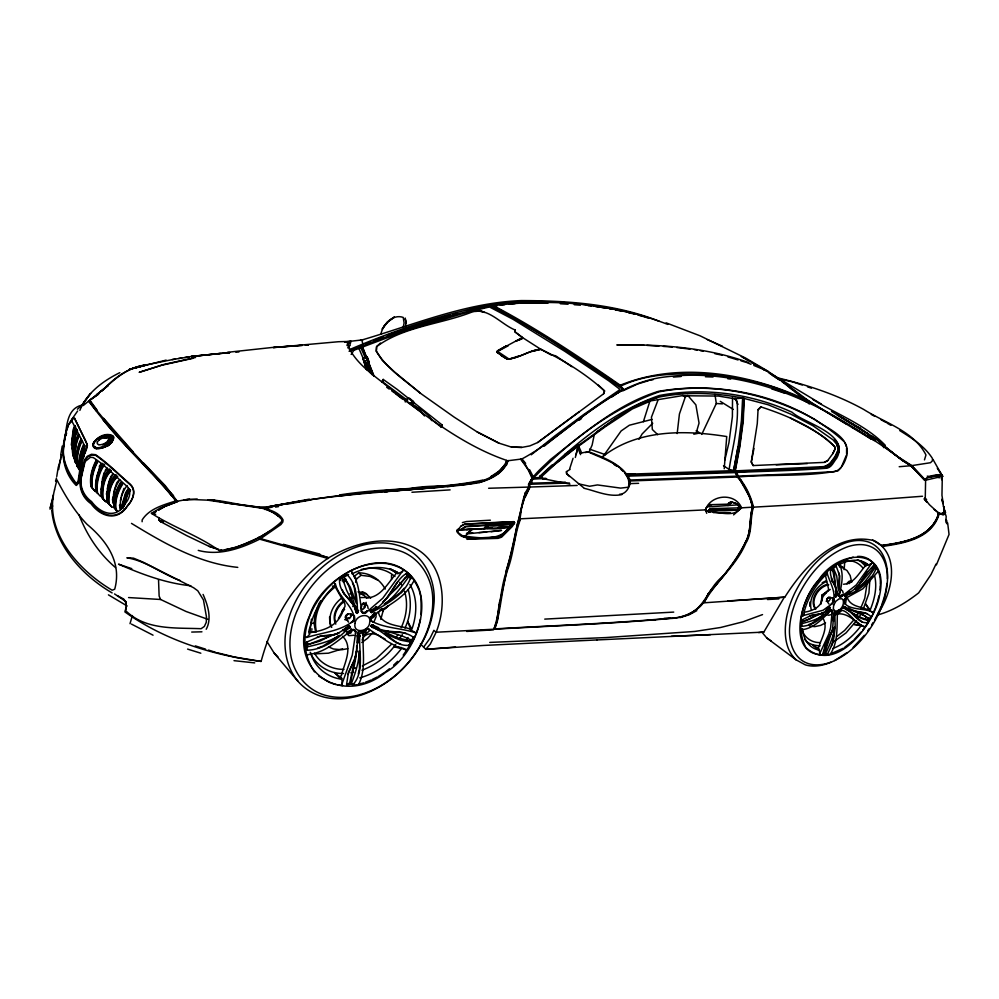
<?xml version="1.0" encoding="UTF-8"?>
<svg xmlns="http://www.w3.org/2000/svg" width="999" height="999" viewBox="0 0 999 999"><rect width="100%" height="100%" fill="white"/><g stroke="black" fill="none" stroke-linecap="round" stroke-linejoin="round"><path stroke-width="1.5" d="M833.69 615.584L832.979 620.679L834.252 620.616L833.69 613.985L834.789 614.535L833.978 614.285L834.902 615.521L835.201 627.622L833.253 642.032L827.609 653.87L822.577 654.707L825.499 644.392L832.492 630.506L833.69 613.985L834.952 614.997L833.603 615.834M844.13 441.658C795.516 396.815 722.851 380.269 658.428 391.346C617.232 404.096 583.716 433.441 550.362 459.602C542.594 467.332 533.528 474.325 528.533 484.315L528.696 487.075C521.191 498.151 521.915 511.925 517.382 523.913C514.11 538.673 511.363 553.571 506.93 568.081L505.981 572.714C499.975 591.133 500.224 611.163 493.868 629.22L435.914 632.242L433.903 630.319L430.045 638.236L423.638 647.14L425.774 649.325L483.304 645.466L596.965 639.934M800.748 622.577L800.748 621.628L801.61 622.265L823.75 612.424L819.829 614.148L809.452 616.083M732.529 397.477L732.392 416.67L728.97 442.532L724.862 459.977M873.276 612.737C867.02 607.504 844.005 611.063 844.155 600.112L846.653 596.853L845.579 603.433M391.508 579.457L391.546 575.174M334.653 583.379L335.289 586.113L332.492 586.126M497.827 527.572L509.94 526.848L512.887 523.826L512 523.926C473.314 522.29 480.944 533.304 509.94 526.848L512.599 523.401L465.709 526.261L460.601 529.532L457.405 529.57L457.342 532.105L464.535 537.237L469.692 538.748L497.614 537.35L503.434 534.577L513.436 523.439L514.51 523.826L512.986 521.828L464.41 524.3L460.964 526.073L457.817 530.057L509.527 527.285L512.824 524.425L512.986 521.828L514.61 522.452L512.325 526.448L501.598 537.162L498.051 538.361L466.92 539.31M809.789 606.231L809.877 602.172M142.12 521.728L142.17 519.917C149.326 508.454 164.148 504.732 176.261 500.774C148.252 466.533 114.498 437.137 88.749 400.986L83.279 405.532M511.126 526.061L512.312 524.038M705.931 508.116L710.314 504.695L729.869 504.095L731.206 503.321L731.231 501.923L728.658 503.009L728.009 505.606M835.564 596.665C840.534 587.1 821.365 570.804 836.151 566.096L839.784 575.998L839.41 587.362L835.776 596.765L834.839 595.454L836.2 594.805L837.037 592.295L835.264 591.096M843.743 608.254L843.705 607.242L842.969 607.392C852.497 610.227 857.904 624.6 867.706 622.514L871.003 616.683C863.873 609.165 851.56 613.935 843.556 606.381L845.004 606.905M867.045 583.753L864.759 598.339L860.676 608.366M371.915 627.172L371.228 626.073L371.903 624.812L378.696 627.709L377.597 629.745L371.228 626.073L371.915 627.172C385.464 631.268 393.918 646.84 409.091 645.317L413.399 637.312L409.091 645.317M819.33 654.432L828.92 633.803L830.594 627.847L832.292 610.714L831.193 610.039L826.573 612.2M281.98 519.805L281.905 521.49C264.772 536.65 242.158 547.727 219.33 550.636C198.264 535.576 173.264 527.31 151.448 513.374L159.828 508.291L171.341 503.434M359.478 635.039L357.58 634.752L357.392 636.263L358.191 636.638L358.803 634.702L359.752 635.614C358.741 651.61 364.498 671.291 353.434 684.165L350.474 683.254C352.485 670.866 356.98 658.691 356.655 645.816M844.817 561.188L844.118 569.655M457.817 531.93L457.617 529.52L457.342 532.105C465.996 543.394 466.108 530.631 473.738 529.195L466.496 529.582M578.296 447.227L578.396 445.304L577.622 446.516L578.296 447.227L578.396 445.304C604.095 428.047 627.747 405.319 658.366 397.24C686.101 391.596 714.947 392.669 742.632 398.052L768.119 404.745L790.771 414.11L813.049 425.799L833.066 439.86L836.737 444.28L837.899 447.739L837.711 451.048L834.889 456.755L829.545 464.023L824.987 466.558L735.014 470.904L729.12 469.393L723.488 465.796M351.985 571.59L351.81 572.365C360.302 584.228 359.041 599.575 362.237 612.375L366.084 612.562L362.287 612.699L361.114 610.876L362.287 612.699L364.16 613.374L366.084 612.562L382.754 598.251L402.759 570.741M577.434 447.04L605.744 426.398L632.429 408.891L651.148 400.786L681.755 395.741L718.506 396.066L734.789 398.801L742.632 398.052L741.433 420.629L738.074 446.615L733.603 470.629L625.661 474.275L634.964 473.976M169.393 491.72L167.233 489.672L175.737 500.886M742.632 398.052L744.068 398.501L742.831 421.041L739.435 446.978L735.014 470.904L737.849 477.035C745.029 485.614 750.399 496.241 752.909 507.142C749.262 518.981 752.097 532.092 745.242 543.119C735.963 562.075 721.902 577.784 708.441 593.743C702.497 609.627 686.375 617.969 670.092 618.518C611.475 623.751 552.622 625.861 493.868 629.22L496.803 621.49L499.463 602.01M758.054 409.69L757.279 423.601L751.285 462.038L753.134 465.559L824.412 462.375L827.746 460.514L832.716 453.758L835.039 449.113L834.677 446.678C814.485 427.122 787.312 415.484 760.901 406.905L758.054 409.69L760.888 406.905M309.777 632.767L311.476 619.168M879.932 589.972L880.206 585.726M358.279 634.34L356.119 654.944L354.807 659.44L348.476 672.177L346.616 684.253L346.903 684.889L354.47 683.766M371.228 626.073L372.44 627.422L372.677 625.062C385.052 635.439 401.398 628.059 413.399 637.312M822.577 654.707L822.539 654.183M871.628 568.369L874.275 566.945L873.688 566.046L876.111 568.531C871.752 580.681 856.393 593.531 844.192 595.691L845.191 596.453L844.63 595.741L845.728 594.717L846.103 596.016L844.63 595.741L845.678 596.328M71.304 445.042L73.302 429.17L74.838 425.562M734.789 398.801L736.912 400.861C739.447 423.539 732.479 446.878 729.12 469.393M71.691 445.367L73.689 429.483L75.237 425.874M942.269 477.772L941.957 495.329L943.256 503.608L941.882 499.238L944.117 509.04L943.518 506.218M72.69 453.184L75.025 435.152L77.16 430.344M74.276 458.091L76.761 440.047L78.958 435.227M106.231 436.401L104.42 437.25A28.197 13.149 -23.9 0 1 103.796 437.35L104.083 437.924M864.997 627.06C856.443 623.501 849.05 612.849 837.999 613.898M540.584 477.872L539.872 476.186L551.997 465.034M406.493 650.149L396.678 646.54L387.837 641.683L368.818 629.183L366.833 628.958L363.399 631.331C361.775 648.438 366.67 666.97 359.141 683.516M821.153 603.97L821.965 595.267L828.134 590.584M740.359 508.216L739.073 507.954L738.561 508.778L740.084 508.816L738.798 509.677L739.135 507.23L738.423 506.793L739.747 508.429L738.798 509.677L708.99 509.74L710.127 510.726L724.762 510.751L737.387 510.102L738.835 508.766L737.737 507.904L712.025 508.603L708.99 509.74L710.227 508.678M840.346 590.059L840.134 592.157L838.486 593.831M416.071 632.417L415.509 632.779C401.074 627.946 384.99 628.446 371.303 621.053L371.029 617.082L375.112 612.986L375.874 613.111L376.086 616.795L374.263 621.166M79.982 468.506L82.767 450.674L85.065 445.891M804.42 612.212C813.323 610.801 823.788 606.131 821.965 595.267L830.231 589.435M491.983 527.959L485.526 528.346L485.801 525.686L493.294 526.098L512.824 524.425L509.527 527.285M329.57 616.883L329.882 623.364M341.733 684.615L352.285 655.132L355.794 631.818L355.12 630.294L353.072 629.507L347.327 632.205M372.44 627.422L373.476 625.486L371.903 624.812L372.927 625.274M677.172 433.578L679.42 413.986L685.326 396.94L687.799 395.454L695.878 404.857L699.05 423.064L696.378 432.292M410.801 578.846L410.939 577.747L407.005 574.675L410.564 577.759C405.082 594.567 386.488 604.158 371.516 612.549L370.342 610.901L370.979 611.276C388.087 604.782 394.081 580.681 405.806 573.913M360.951 608.803L362.25 603.883L363.923 603.034L365.896 603.771L367.545 605.894L368.206 608.566M383.678 608.678L380.806 619.43M830.544 570.329L830.731 569.43M839.472 563.411L839.31 564.023C844.729 574.825 841.021 586.313 839.21 596.515L841.658 596.44L839.098 596.266L838.486 595.054L840.421 597.077L841.658 596.44L856.293 584.914L872.002 562.862M569.967 484.14L542.42 478.546L541.57 476.685L555.506 463.873L577.622 446.516M846.603 453.696L846.603 448.126M309.141 633.416C311.251 615.297 320.891 598.501 334.19 586.226M724.225 468.743L726.735 436.551C684.752 429.832 636.55 429.233 601.698 457.442M852.397 609.802L861.126 613.536L868.606 618.506L868.493 619.43L867.769 619.967L859.177 616.92L847.377 610.014M370.816 619.23L371.303 621.053L371.079 617.207C385.439 606.343 404.021 599.3 413.286 581.893L413.861 581.68M371.703 625.911L371.616 626.61L371.266 625.337L372.265 625.399L371.266 625.337M101.686 483.553L102.073 480.831M101.274 489.423L104.82 471.928L107.33 468.481M421.116 614.547L421.103 598.663M96.054 484.265L99.663 466.72L102.16 463.274M374.637 613.998L374.238 616.708L371.815 618.381L369.792 617.357M513.436 523.439L513.836 521.64L489.448 522.702L465.072 524.05L461.213 525.949M370.741 619.48L371.029 617.082M112.825 440.609L112.313 436.95M355.794 611.388L356.331 612.562C353.933 599.787 339.048 594.33 339.523 580.294C340.634 578.184 344.942 574.875 347.34 574.974C357.192 584.702 357.13 600.474 357.542 612.837L356.481 612.924L355.794 611.388L357.005 610.564L358.142 611.313L357.33 611.338L356.905 613.049L356.156 612.15L358.054 612.25L357.005 610.564L355.794 611.388L356.481 612.924M56.756 476.486L58.204 467.445L61.401 457.018M64.311 444.455C60.739 458.991 67.408 474.05 76.686 484.865L78.559 482.704L81.955 462.749M865.034 626.648C855.156 626.51 846.902 605.007 837.574 611.575C836.5 625.674 838.76 640.734 830.594 653.721M887.037 583.391L885.813 590.859A74.925 46.653 -55 0 1 881.667 604.907M60.477 458.953L58.666 469.555M802.459 615.784L823.139 610.227L832.055 603.771C837.711 593.693 829.52 582.305 827.047 572.789M941.595 479.682L941.72 478.921M876.248 569.405L876.398 568.518L874.275 566.945M60.752 454.757L62.238 446.091M106.418 494.293L106.893 491.62M107.355 488.936L108.042 484.915M339.523 580.294L343.069 576.997L347.34 574.974M485.526 528.346L486.038 525.424L488.436 526.111M106.269 436.163L105.632 437.05M86.726 448.951L87.4 445.354L85.539 440.547L74.638 418.706L73.052 418.718L70.504 422.552M738.074 446.615L733.591 470.629L736.812 472.415L738.398 476.973C745.666 485.502 750.986 496.241 753.446 507.167C749.774 519.03 752.659 532.18 745.778 543.231C736.201 565.933 715.921 581.156 704.208 602.285L703.271 602.872L784.802 597.165C803.496 567.732 835.514 530.981 874.312 540.709C901.223 554.832 891.932 593.643 877.734 613.923M306.106 637.15L306.705 637.474C322.839 632.355 341.084 631.393 354.458 620.079C354.096 606.156 338.249 597.202 335.314 583.578M365.597 605.307L366.158 602.322M525.299 496.978L529.482 488.161L529.108 484.503L532.13 478.484L539.198 477.559C574.575 444.805 613.099 411.213 659.34 395.504C703.858 387.063 750.898 393.494 792.045 412.237C804.083 423.364 850.424 433.678 836.663 458.254C833.69 461.638 832.005 467.057 827.135 468.181C797.09 470.629 766.92 471.103 736.812 472.415L735.339 470.579L739.834 446.753L743.281 420.891L744.068 398.501M104.907 436.401L105.107 436.813A22.965 10.927 -24 0 1 105.582 436.251L106.394 435.889A10.627 5.02 -24.3 0 1 110.365 443.306A10.564 4.995 -24.3 0 1 100.025 448.151M344.368 594.43L342.27 589.747M372.015 612.449L372.59 609.427L376.311 606.905L377.597 608.104L372.465 611.138L371.041 610.102L371.478 610.864L371.041 610.102L372.24 610.389L372.702 612L370.454 611.6L371.516 612.549L371.728 610.177M112.999 497.002L112.487 499.637L113.337 503.596M113.511 494.368L114.023 491.733M349.413 684.203L356.718 650.923L354.608 658.978L348.002 674.475M844.105 608.466L844.592 606.718L842.969 607.392L844.105 608.466L843.418 607.617L844.43 607.529L844.018 606.58M64.548 440.484C66.858 428.121 66.071 409.54 80.981 405.369M354.545 617.682C350.549 625.923 355.244 620.142 354.42 615.946L350.025 613.836L347.44 614.085L345.729 615.559L345.404 617.894L348.551 622.127M753.97 448.464L751.285 462.038L753.146 465.571M405.482 327.31L406.006 321.578L405.257 318.881M120.429 500.574L121.054 497.527M710.476 590.958L711.7 589.56M594.28 434.627L592.107 445.117L588.96 452.185M403.321 326.86L404.108 322.927L403.196 317.407C392.657 313.711 382.729 324.488 380.931 334.116M629.27 480.994L737.437 477.01C744.804 485.402 750.074 496.278 752.659 507.167C749.013 518.993 751.847 532.105 744.992 543.131C735.451 561.913 721.915 578.034 708.129 593.756C702.235 609.402 686.35 617.832 670.242 618.244C611.713 623.476 552.934 625.561 494.28 628.92L497.34 621.266L499.987 601.785L506.243 572.902L514.572 540.409L516.895 527.26L520.029 518.743L521.615 507.717L525.611 492.519M60.727 457.417L61.326 454.732M844.155 600.112L843.993 603.321L844.305 600.212L846.228 597.939L862.886 588.786L877.846 571.703M65.971 435.714L66.571 432.967M479.158 482.567C490.434 478.658 503.346 472.952 507.592 460.789L520.741 459.128L524.975 463.898L532.654 477.51L528.796 484.515L528.983 487.2C517.107 512.824 515.734 542.007 506.918 568.868L506.93 568.081M347.877 347.952L349.725 345.567L351.036 341.208L361.763 339.972L363.137 344.992M946.627 520.254L947.252 524C943.93 521.478 947.589 517.557 945.554 514.497M121.304 507.13L125.624 492.669L128.509 488.286M121.653 507.717L125.986 493.256L128.871 488.861M122.927 508.516L127.273 494.043L130.157 489.66M123.938 506.318L127.622 494.642L130.507 490.247M385.189 589.085C380.207 579.37 369.692 572.727 358.653 572.864L354.133 576.448L355.194 578.371M355.756 582.38L356.568 578.896L361.101 575.299L370.042 576.435L377.922 580.244M353.921 621.428L354.608 618.531M709.54 511.925L705.794 510.501L706.355 508.304L705.481 509.79L703.92 509.952L520.641 518.793C514.26 535.014 513.898 553.034 507.729 569.442C501.523 588.798 501.173 609.715 494.955 628.771L494.28 628.92M505.831 572.602L506.755 568.768M418.993 625.062L420.454 619.068M524.25 497.065L525.362 492.532M803.945 612.837C807.379 598.563 815.109 585.377 825.536 575.087M943.68 511.438L943.993 510.152M830.644 570.154L836.151 566.096M833.541 600.499L832.055 603.771L833.416 602.422L833.778 599.1L830.494 597.402L828.333 597.602L826.872 598.788L826.585 600.661L829.008 604.058M834.977 596.066L835.576 596.378L835.713 594.792L836.887 595.379L834.977 596.066L835.776 596.765L835.451 595.991L836.6 596.141L835.713 594.792L836.887 595.379M528.983 487.2L528.096 488.211M832.367 613.498L832.617 610.676L831.443 610.052C823.001 617.906 814.822 628.196 801.635 629.82L801.198 630.269M506.705 460.414L506.518 462.162L506.705 460.414C465.759 446.391 430.844 419.468 396.391 394.006C379.645 378.309 355.844 366.246 347.302 343.906L350.199 341.433L338.524 341.72L273.326 347.565L302.322 345.367M877.709 600.736L878.983 595.866M506.368 465.397L507.592 460.789M844.817 599.875L845.391 597.702M53.422 494.892L50.287 507.48L52.747 506.031M350.112 626.76C338.861 638.086 324.275 649.675 307.342 650.237L306.418 649.837L306.681 642.132L319.792 636.351L333.067 635.114L337.013 633.928L349.388 626.198L350.112 626.76L348.913 625.711L348.913 626.46L348.077 626.223M102.273 479.47L104.083 472.839M53.034 497.889L49.95 509.053L52.135 507.829M569.78 468.444L573.076 458.279M79.858 410.389C86.726 392.932 103.359 380.706 119.83 372.664M576.086 454.607L578.396 445.304L564.597 454.57M821.353 601.136L823.014 596.54L828.658 589.435L825.449 575.436M832.367 630.107L824.212 654.183L822.627 653.97M575.324 457.467L578.396 445.317L547.939 469.63M350.412 615.958L350.999 613.948M130.007 623.676L132.417 615.546M112.65 440.259L112.475 437.287M358.279 673.863L359.453 668.868L359.34 650.799C359.028 662.3 355.244 673.426 351.198 684.09L346.616 684.253M108.441 483.603L110.052 478.371M55.532 481.156L56.506 477.997M123.826 599.637L125.812 602.547L126.324 606.818L124.9 611.912C164.623 640.234 212.962 655.431 261.101 661.425C272.078 621.016 293.157 581.493 328.696 557.792C354.62 542.519 388.549 533.528 416.521 548.926C444.48 565.172 447.165 604.47 436.288 631.905L430.319 644.043L425.799 649.325L455.544 647.052M643.368 421.74L650.424 399.488M944.48 509.927L945.554 512.487L945.066 514.023L943.168 514.985L938.186 512.874L941.92 513.961L943.705 512.974L944.192 511.451L943.705 512.974L941.92 513.961L939.872 513.773L934.127 509.49M603.621 393.781L604.532 390.934C585.889 373.876 563.536 360.077 540.834 349.288C529.245 350.112 518.906 358.541 507.23 359.116L496.915 352.222L497.552 350.874L522.44 337.525L515.272 332.093L515.109 329.982C500.399 324.101 486.813 305.332 469.555 312.974C439.048 324.413 403.171 326.86 376.598 346.628L376.298 351.198L382.267 360.339L394.53 371.978L420.417 393.269L454.233 417.17L477.185 431.955L498.901 443.131L511.488 447.115L521.815 447.402L529.832 445.904L537.712 442.507L603.608 393.793L604.545 390.946L598.326 385.077M824.737 646.253L825.411 644.168M114.273 490.409L116.808 482.704L118.594 480.494M829.782 607.792C823.651 617.332 813.511 625.711 801.685 626.323L801.086 625.998L802.259 619.792L811.6 615.222L822.851 613.386L829.782 607.792L828.72 606.955L829.682 607.392L827.809 607.817L828.221 608.716L826.173 611.238L826.335 609.615L828.358 607.355L829.17 607.529L828.72 606.955L829.457 607.33M366.608 629.445L365.696 632.155L363.137 633.354M833.328 569.83L831.493 568.131M99.838 469.18L101.673 463.736M875.748 606.805L877.397 601.947M121.366 496.003L124.001 488.361M830.906 633.766L832.155 630.119M936.013 564.035L931.068 574.475L918.655 592.894C906.23 602.609 892.344 611.051 877.022 615.134M68.382 425.761C60.29 445.392 60.427 469.605 76.199 485.452L78.222 483.204L81.756 462.912L87.288 444.692L74.488 417.994L72.79 418.019L68.956 424.538M105.057 435.914A8.154 3.846 -24.1 0 0 104.932 436.238L104.57 436.963L105.22 436.813A8.154 3.846 -24.1 0 1 105.345 436.501C104.383 435.676 106.93 435.352 106.681 436.501M317.944 605.906L315.097 614.035L314.123 623.401L315.547 631.98M415.984 634.053L418.631 626.56M369.48 630.094L368.506 629.058L369.48 630.094L369.056 631.306L364.16 634.989L362.562 634.902M83.092 458.304L84.391 454.657M529.108 484.503L531.293 483.204L532.817 478.958L546.578 478.583M365.646 630.506L366.383 628.521M657.817 400.562L651.448 417.182L652.347 429.508L657.717 434.665M351.149 354.433L353.846 350.312L406.156 330.644L467.744 312.113L489.435 306.955L513.024 319.305L564.997 351.436L608.841 380.881L619.43 388.986L619.08 390.222L583.478 414.672L554.957 435.851L531.231 454.807M824.462 650.337L828.221 640.796M457.554 530.744L457.817 530.057L457.105 530.769M831.38 645.866L832.791 641.82L834.44 627.21C833.84 636.75 829.207 645.541 825.361 654.108L823.351 653.521L824.749 654.345L827.609 653.87M744.842 543.269C751.735 532.23 748.888 519.093 752.534 507.23L750.049 497.739L739.859 479.458L740.596 480.606M404.97 628.096C410.614 616.271 411.888 602.397 408.241 589.785M338.424 618.506L345.017 606.356L344.905 603.983L335.102 586.638M401.198 627.647C406.493 616.346 408.329 603.084 404.458 591.058M924.475 459.902L925.961 454.957C914.073 431.368 884.989 422.902 863.773 409.49C836.6 394.418 806.93 384.877 776.835 377.647M362.625 633.478L363.436 631.493L367.07 628.97L363.399 631.331M88.749 400.986L96.653 411.313M837.499 612.312L838.411 610.127M841.87 465.896L846.415 455.144M84.828 453.446L86.251 450.074M872.739 614.073L875.336 608.016M75.35 426.723L72.353 438.549L72.303 449.15M75.737 427.035L72.74 438.861L72.69 449.475M370.979 611.276L370.916 612.387M508.179 460.527C503.721 473.351 490.01 479.97 477.659 482.942C432.23 489.872 385.989 489.373 340.472 495.891M706.693 513.336L705.506 509.865C710.401 494.405 735.227 492.245 741.558 507.842L752.659 507.167M103.796 437.35L104.57 435.764A28.983 13.786 -24.6 0 1 105.969 435.514A16.359 7.655 -24 0 0 106.431 435.452L110.564 435.864L112.2 437.737L112.125 439.073L108.504 443.631L104.133 446.066M348.988 626.947L348.913 625.711L349.925 627.484L347.839 627.247L349.038 628.359L348.988 626.947L349.513 628.071M76.611 429.17C72.915 437.425 71.141 447.315 73.152 456.181M76.998 429.533C73.214 438.062 71.404 448.264 73.701 457.392M838.561 565.696L839.31 564.023M77.547 430.706C73.851 438.973 72.065 448.876 74.088 457.767M522.452 337.512L521.94 338.649L515.821 341.159L521.94 338.649L522.44 337.525L515.272 332.093M383.416 381.069L382.118 381.755L383.179 379.408L397.04 389.285L442.107 424.95L442.332 426.61L441.133 427.36M936.388 564.91L949.05 534.428L947.651 522.902M78.347 434.041C74.563 442.657 72.165 453.171 75.262 462.3L77.285 464.523M78.734 434.428C74.975 442.669 73.077 452.559 75.05 461.463M79.346 435.626C75.574 443.868 73.676 453.783 75.649 462.699L77.672 464.922M851.997 427.247C873.788 438.598 892.082 452.997 911.975 466.808L925.598 480.494L925.236 499.488L929.457 504.72L938.823 513.286C931.48 538.061 903.208 542.457 881.368 545.442M363.973 360.214L358.778 348.089L360.714 347.402L361.738 345.204L373.876 375.699M382.879 611.463L383.991 609.078M413.099 640.197L415.409 635.289M701.735 434.415L716.308 403.484L714.934 394.405M863.186 609.303L868.918 593.256L869.892 579.482M81.344 439.498C77.472 447.652 75.387 457.492 77.26 466.383M81.743 440.284C77.872 448.439 75.787 458.291 77.672 467.195L80.669 470.492M82.13 440.709C78.247 448.876 76.186 458.728 78.047 467.632L80.057 469.842M353.634 684.465L354.083 683.516M524.625 497.052L529.957 487.025L577.185 485.452M80.956 439.073C77.085 447.215 75.012 457.055 76.886 465.946L79.883 469.243M496.915 352.222L497.552 350.886L506.068 346.079L497.552 350.886L496.915 352.222L507.23 359.116C518.906 358.504 529.258 350.137 540.846 349.275L550.861 354.832L555.581 355.769L571.89 366.72M84.166 444.655C80.27 452.734 78.122 462.537 80.032 471.378M83.791 444.18C79.895 452.26 77.772 462.062 79.67 470.891M84.69 445.417C80.794 453.496 78.659 463.311 80.557 472.152M357.18 613.436L358.604 610.476L356.069 609.777M206.206 629.258C212.125 618.543 207.717 604.894 203.072 594.417M363.923 607.105L364.872 605.157M408.042 637.487L406.68 640.009L396.953 637.687L376.635 628.096M442.107 424.95L441.071 427.072L442.332 426.61M836.925 613.299L840.334 609.69L837.574 611.575M837.711 451.048C832.367 466.883 822.552 469.055 806.593 467.819M832.716 453.758L835.039 449.113L834.677 446.69C822.689 433.653 805.818 426.348 790.496 418.069M708.491 511.7C718.206 511.451 735.376 518.431 740.596 507.255L736.188 503.508L730.981 501.798M826.922 654.432L827.309 653.671M362.125 640.009C364.897 631.418 376.024 632.879 381.88 637.275M491.121 531.73L501.56 530.394L466.558 533.916L471.203 530.382M872.115 615.272L866.008 625.736M874.512 620.067L877.159 615.084M835.489 597.102L836.75 594.717M866.333 616.845L865.159 618.881M532.817 478.958L532.13 478.484L532.654 477.51M96.241 460.252C92.02 468.069 89.398 477.734 91.021 486.575L95.417 491.533L92.445 488.299C90.834 479.445 93.444 469.767 97.69 461.925M96.628 460.651C92.395 468.469 89.785 478.146 91.396 486.975M97.303 461.538C93.069 469.368 90.447 479.045 92.058 487.887M826.373 642.195L830.256 634.977M101.236 465.447C97.015 473.239 94.418 482.892 96.079 491.683L100.287 496.216M102.81 467.17C98.576 474.975 95.966 484.64 97.64 493.444M382.118 381.755L383.179 379.408M802.846 616.046L804.282 613.423M533.528 478.009C568.881 441.82 611.001 408.766 659.078 391.808C712.05 381.655 768.268 393.394 815.022 419.58C826.772 428.608 850.574 436.413 846.902 455.219C844.63 463.399 839.972 473.226 829.882 471.79C799.425 473.951 768.893 474.837 738.386 476.061L738.398 476.973C771.39 474.038 805.718 477.172 838.136 470.766L841.308 467.232M827.834 612.936L829.045 610.814M111.488 440.759L111.201 440.172A7.855 3.709 -24.3 0 1 111.051 440.422C109.028 440.035 110.914 442.407 108.991 441.458M349.3 349.712C393.743 330.557 440.022 315.272 487.4 305.332L491.208 305.419L498.164 308.778L547.602 337.849L611.101 379.67L622.115 387.712L623.301 389.023L622.852 390.846L636.4 384.553M638.985 439.335L642.132 433.966L652.747 423.226M506.331 461.85L506.83 461.026C489.073 494.055 439.947 481.918 410.439 488.623C362.962 491.82 315.759 498.014 268.968 506.643C248.726 508.716 228.284 500.362 207.792 499.8M826.248 574.999L827.497 572.939M410.389 578.646L410.939 577.747M318.419 604.545L320.741 600.724M412.525 641.42L403.196 655.144M388.511 605.756L384.553 609.278L381.306 608.903M120.629 482.392C116.034 489.685 112.8 498.951 114.048 507.579L117.283 511.263L114.398 508.129C113.149 499.5 116.384 490.222 120.979 482.929M122.203 483.753C117.607 491.046 114.361 500.324 115.609 508.966L117.532 511.051M122.565 484.29C117.957 491.595 114.723 500.874 115.959 509.515M871.59 624.912L873.101 622.514M343.806 608.403C339.273 624.924 326.473 630.094 310.701 632.592M596.977 639.934L763.823 632.105L784.14 597.539M471.004 530.169L467.982 533.066M875.923 569.243L876.398 568.518M108.816 441.408L108.816 440.409L111.314 439.985M395.542 638.174L398.114 634.39M738.024 509.627L738.835 508.766M387.575 606.106L385.264 608.466M395.679 644.38C387.4 656.068 375.362 665.272 361.913 670.229M399.812 638.311L402.297 634.665M77.635 410.964L71.428 419.917M853.571 620.229L844.617 630.456L836.588 636.663M856.742 615.646L858.328 613.349M856.455 620.741L846.066 632.891L834.227 641.433M858.99 617.057L860.688 614.61M839.872 597.19L842.194 594.805M166.159 360.102L129.258 369.455L133.966 367.944M602.834 456.818L621.128 430.956L629.37 425.224L652.01 419.418M99.276 466.321L100.936 464.023M105.282 470.354L106.955 468.056M464.26 536.625L463.361 536.388L469.78 538.374L497.614 536.95L503.271 534.303L509.315 526.598L511.463 525.761L509.527 526.798L510.739 526.898L511.488 525.749M874.137 565.109L873.488 565.571M867.669 630.794L869.33 628.521M862.799 630.032L865.209 626.81M849.063 583.691L850.524 582.292A2.498 1.548 -55.6 0 1 851.535 582.092M464.785 536.9L463.611 536.038M509.94 526.848L512.599 523.401M348.489 347.44L349.725 345.567M109.69 441.396L109.415 441.733A4.233 1.998 -24.3 0 1 109.166 442.008M348.027 613.898L346.178 616.333L346.89 618.681L349.463 618.581L351.298 616.158L350.587 613.811M113.424 474.15C108.529 480.457 106.581 489.672 107.38 497.465M198.252 550.387C219.63 556.206 241.508 548.239 260.464 538.786L280.944 524.525L282.854 521.99L283.067 519.917C279.47 513.049 271.328 510.114 264.248 508.516L275.062 513.249L280.269 517.007M110.452 477.06L113.062 473.688M280.17 523.726L281.918 521.478L281.993 519.805C266.895 502.385 238.823 507.167 218.331 501.073M883.503 447.614L885.314 445.354C865.596 424.75 837.012 414.398 812.949 399.55M871.053 576.96L868.156 580.407L855.931 589.822C864.147 584.265 869.517 575.424 875.211 567.507L873.988 565.309L874.612 566.595L859.902 584.028L855.032 588.511L859.714 583.691L867.582 571.765M109.091 441.483L107.942 441.558M941.183 478.034L942.719 476.311L939.634 471.728M945.866 519.555L945.666 520.404M404.245 588.249L400.412 592.557L384.253 604.308C394.455 597.115 401.71 586.488 408.941 576.485L406.518 573.776L407.817 575.374L382.555 602.697L387.987 596.69L397.652 581.843M828.246 609.24L829.919 607.155M119.843 479.895C114.76 486.413 112.175 495.991 113.686 504.12M348.663 628.558L350.087 626.823M110.115 441.383L108.941 442.02M127.073 485.614C121.94 492.02 119.218 501.523 120.654 509.615M467.407 310.264L488.711 305.12L493.431 305.644C551.71 298.364 612.824 303.084 667.807 324.413M362.375 340.272L362.824 339.722C414.96 324.313 466.371 302.685 521.341 300.587C567.869 300.662 615.571 303.971 659.215 321.266M106.606 437.137L106.369 435.939M225.387 549.712L235.839 547.427L245.929 543.344L258.978 537.599L270.654 530.594M926.085 478.533L924.55 480.344L911.125 465.696L902.309 460.352L884.44 446.253M307.118 642.794L305.756 644.392L307.342 650.237M864.322 635.339L853.121 647.464M106.893 436.113L106.993 435.989A7.842 3.696 -24.3 0 1 107.343 435.964L107.605 435.951M318.918 554.532L328.696 557.792L257.879 537.874L259.478 537M738.486 510.302L740.796 508.241L738.211 510.164M861.138 632.092L854.02 639.785M509.315 526.598C500.811 542.095 478.259 537.662 464.223 536.088M841.445 610.626L841.046 609.777L840.584 611.613L836.538 614.585M104.72 437.824L106.406 437.375M391.246 644.492L376.311 658.666L362.325 665.946M723.501 575.923C709.015 586.151 705.569 606.805 688.935 614.035M504.208 465.709L499.413 470.966L490.646 476.76M77.422 409.215L84.515 402.847M372.552 632.866L367.595 638.261L361.788 642.494M306.705 637.474L309.79 634.14L309.028 631.206M356.918 607.517L357.442 610.589L355.831 611.688L354.995 608.841L356.918 607.517L354.707 605.219L349.001 586.463L343.294 575.849L350.312 587.212L356.356 603.483L354.27 587.3L352.46 582.804M873.613 565.422L866.245 573.551L857.604 586.825L844.804 596.316M737.387 510.102L739.135 507.23L739.747 508.429M307.567 655.132L308.092 654.582C327.61 652.122 338.723 638.935 353.284 629.532L355.794 631.818L353.072 629.507M741.558 507.842L733.578 514.897M106.993 446.029A9.79 4.67 -27.1 0 0 109.54 444.255L111.476 442.27L107.143 446.366M111.638 442.607L107.118 446.291M346.94 345.517L350.199 341.433L349.912 342.694L349.95 341.695L346.116 342.095M393.606 665.172L397.652 661.326M102.035 390.971C114.585 378.646 128.509 366.72 146.741 364.885C130.22 366.795 116.571 376.086 105.17 387.774M380.469 343.044L376.598 346.628L376.298 351.186C386.888 368.831 404.957 380.232 420.417 393.256M846.178 597.514L845.316 598.701M316.92 637.437C323.951 634.228 332.28 636.488 339.161 632.679L306.431 645.204L305.856 642.894L306.681 642.132M391.183 593.144L396.965 587.974L405.269 577.547L408.141 575.786M801.685 626.323L801.573 620.404L802.259 619.792M830.656 604.532L831.817 603.496M103.908 463.848C96.766 470.754 95.23 482.704 96.441 492.107M104.733 464.722C97.602 471.64 96.041 483.591 97.265 493.019M110.352 437.362C109.94 436.076 107.48 438.673 109.528 439.248M106.518 436.188L106.918 435.439L102.41 436.625M110.09 437.537L109.341 438.136M575.262 447.977L578.396 445.317M109.878 438.099L110.989 436.438L111.751 437.512M853.096 640.709L844.642 647.352M583.653 487.787L566.595 473.588L566.458 471.628L570.117 469.355M107.28 385.889L96.653 394.805L108.092 385.564L89.773 400.187L89.823 401.298M109.59 469.043C102.298 475.661 100.375 487.5 101.361 496.865L104.658 500.561L101.723 497.34C100.724 487.974 102.647 476.136 109.952 469.505M110.914 470.354C103.609 476.985 101.673 488.836 102.66 498.214L105.969 501.91L103.009 498.701C102.023 489.31 103.958 477.46 111.276 470.816M342.869 629.57L344.318 631.118L348.064 627.297L349.038 628.359M406.68 640.009L410.052 641.358L411.026 639.547L411.825 640.322L402.51 636.113L385.676 630.731C392.307 633.591 399.812 630.893 406.356 633.566M544.118 446.241C569.03 426.198 594.505 406.63 621.977 390.209L622.752 389.098L622.115 387.712L623.376 389.96M115.859 474.775C108.516 481.181 106.294 492.832 107.168 502.122L110.077 505.282M117.732 476.623C110.377 483.041 108.142 494.705 109.003 504.02L111.925 507.167L115.035 507.242M116.221 475.274C108.866 481.693 106.643 493.356 107.517 502.647L111.576 506.655M117.383 476.111C110.015 482.517 107.792 494.193 108.666 503.496M521.228 459.303C570.079 433.591 608.254 382.929 666.296 376.823C739.972 367.857 811.026 397.54 870.554 438.661L874.962 440.284L868.143 434.078L831.53 411.451M332.679 634.715L319.905 641.146L307.992 644.567L305.906 646.228L306.581 647.04C317.807 644.43 329.62 641.845 339.348 635.364L322.939 646.116L317.744 648.026M373.851 613.836L372.34 615.322M386.188 671.291L389.423 668.768M344.43 609.29L342.12 611.088L344.555 609.415M835.651 593.356L837.037 592.295M466.558 533.916L468.181 532.692M357.492 637.087L359.24 635.764M834.515 566.233L836.638 564.622M579.245 411.725L537.712 442.495M350.811 622.714L352.547 621.415M884.627 446.241L896.965 456.106L911.825 465.609L924.924 479.745C928.858 475.399 935.514 474.8 941.046 474.875L942.719 476.311M579.045 420.342L581.518 418.506M345.154 628.383L347.103 626.947M344.118 600.611C336.775 605.344 331.356 615.784 335.801 624.113M344.717 601.236C337.874 605.694 333.179 614.397 335.314 622.602M342.195 597.802C333.216 604.008 326.685 616.845 331.743 627.372M305.856 642.894L306.73 642.27M335.839 586.538C321.953 596.453 312.312 614.66 316.483 631.843M847.09 652.584L834.615 660.551M109.915 442.719L109.366 441.508A22.752 10.702 -24 0 0 110.427 441.321A6.856 3.259 -24.2 0 1 110.589 441.096M867.282 623.151L871.003 616.683M89.835 400.162L98.701 393.993L89.773 400.187L97.403 410.577M596.815 431.818L616.883 417.919M831.493 568.456L832.392 567.844L834.577 575.337L835.002 584.952M352.772 606.555L354.707 605.219M611.838 396.99L620.829 390.809L621.44 388.261C579.37 358.629 536.475 329.62 490.696 305.969C442.407 316.633 394.905 332.38 349.113 351.323M532.13 478.484L528.471 470.154L520.741 459.128M870.017 579.17L868.556 580.719M88.948 401.785L89.186 400.986L92.732 406.044M405.769 574.1L406.643 573.513M109.465 440.721L109.578 441.208A10.052 4.783 -24.4 0 0 108.054 441.433L108.342 442.008A10.052 4.783 -24.4 0 1 109.853 441.795L110.015 441.708M106.356 436.863L106.693 436.201M98.077 439.036L100.137 437.712M828.321 611.163L830.094 610.327M402.847 591.008L400.861 592.944M378.284 676.485L385.102 672.14M342.557 577.909L343.818 577.135M349.138 630.931L351.286 629.894M814.697 615.971L809.49 619.155L801.51 621.815L800.624 623.101L801.473 623.751C809.053 621.64 817.432 619.842 823.538 614.585L812.287 623.114L808.691 624.625M708.091 505.619L709.902 504.52L711.625 504.795M845.179 594.505L849.512 591.908L850.186 592.882L845.179 595.104L846.103 596.016M826.21 601.361L827.534 600.574M110.864 438.099L109.091 438.361L111.676 437.3A7.043 3.334 -24.3 0 0 111.551 437.087L109.59 437.525M109.403 438.986L109.378 438.936A6.781 3.209 -24.3 0 1 109.465 439.073L110.489 438.286L109.578 438.823M350.474 683.254L348.701 683.366M346.191 575.774L348.576 574.425M843.418 648.214L828.621 654.695M358.579 635.651L359.128 642.594L357.155 642.694L357.342 635.714L359.715 636.263L358.803 634.702L359.752 635.614M824.412 462.375L827.746 460.514M109.89 439.011L111.251 438.249L110.439 438.861M943.705 512.974L939.872 513.773M821.965 595.267L825.998 593.031M173.751 502.16L176.261 500.774L167.233 489.672M738.199 508.191L738.935 507.792M696.803 610.664L689.21 614.747L679.932 617.669M508.316 345.729L497.602 351.423L509.178 359.141L519.53 355.731M519.03 340.047L523.039 337.912L540.209 348.901L534.303 350.849M728.658 503.009L731.231 501.923L736.45 503.633L740.009 506.243L740.796 508.241L740.009 506.243L737.162 504.92L708.965 506.868M839.098 564.835C847.627 559.939 859.452 557.767 867.706 564.335L857.379 559.702M110.577 437.512C108.029 438.736 108.129 436.663 110.639 436.113A9.428 4.458 -24.3 0 1 110.889 436.338L110.889 436.338M358.778 348.089L361.738 345.204L373.788 376.086M347.115 618.693L349.001 617.707M357.342 635.714L358.191 636.638L359.715 636.263M825.549 622.889L820.641 625.386L814.734 626.648L809.452 625.961M372.34 679.432L377.098 677.072M822.202 582.729L825.848 580.931M826.573 581.418C816.083 586.001 808.066 598.713 811.375 610.164M835.576 596.378L834.839 595.454L835.639 595.054M110.052 436.788L108.429 437.599A6.781 3.197 -24.3 0 0 108.217 437.4L108.217 437.4M633.354 407.142L646.078 401.061L658.353 397.24M842.369 608.491L844.33 607.554M353.097 573.351C366.845 566.708 384.041 564.81 397.739 572.564L390.035 568.843L395.904 572.714M828.933 607.355L829.02 609.078L828.109 608.179M413.736 403.596L413.486 401.523L410.015 403.059L423.189 411.101L428.484 415.534L431.718 420.604M390.035 568.843L397.889 573.613L402.722 571.49M405.294 401.998L405.194 399.9L409.34 398.089L413.486 401.523M833.079 648.401C844.517 644.005 853.708 635.339 861.088 625.774L853.92 624.412L861.25 624.937M342.02 580.769L345.891 579.12M343.231 582.005L345.804 580.906M365.871 343.843L369.98 342.108M490.746 476.748L498.489 473.489M493.431 305.644C537.662 328.858 579.208 356.868 620.267 385.227L620.391 386.276C648.051 372.677 679.77 373.364 709.802 374.313C743.256 378.084 778.209 384.99 807.08 402.385M620.267 385.227C679.457 361.114 748.476 373.514 805.082 399.275L805.219 400.224L799.212 395.005M843.531 584.253C854.12 583.616 859.265 572.464 865.596 565.671L865.496 564.123L867.694 565.172L871.927 563.461M374.038 340.422L383.316 336.688M365.422 682.242L371.153 680.019M342.57 648.763L328.446 653.184L314.535 653.883M762.537 614.597L743.031 621.803L720.641 627.484L694.817 631.443L605.894 637.574L489.747 642.419M108.966 438.461L110.414 438.186M109.141 438.673L110.39 438.236M219.33 550.636L221.453 549.862M387.337 335.14L405.082 328.796M926.473 479.995L937.474 477.447L939.747 477.734M585.576 452.572L587.974 451.76C601.386 458.441 633.091 467.182 628.359 487.212L620.654 488.111L597.452 484.927L589.597 486.263L578.433 483.803M361.401 340.184L362.824 339.722M406.556 328.334L440.409 317.719M360.302 340.422L361.763 339.972M379.732 610.164L383.891 608.891M359.752 677.884C376.536 673.314 390.996 662.3 401.436 648.563L394.018 646.803L401.486 647.539M637.787 383.916L648.788 380.619M366.208 368.956L362.924 358.304L367.207 357.055L368.981 362.15L365.147 363.211L364.835 361.089L368.481 360.04M927.684 477.659L936.775 475.599L940.396 475.774L941.72 477.023M740.284 479.582L741.458 480.519M927.372 477.322L936.525 475.299L940.084 475.424M441.82 317.332L450.349 314.96M453.196 314.173L457.455 312.987M353.933 635.277L348.863 635.651L346.453 633.478M135.489 367.744L146.978 364.647M358.191 684.34L363.986 682.792M462.362 522.614L466.358 521.553L490.384 520.192M853.221 557.167C818.094 566.883 788.511 612.874 805.831 647.577C836.126 674.912 874.462 623.863 879.407 596.153C890.821 546.628 839.21 547.777 818.243 580.519C799.937 599.013 784.827 658.391 827.434 654.882M830.868 614.697L828.77 615.259L825.399 614.248M129.258 369.455L146.528 364.835L175.499 358.966M133.604 368.244L146.741 364.885M483.916 480.944C411.213 493.081 336.326 490.984 264.248 508.516L266.446 508.716L265.022 509.527L264.935 508.516L271.628 507.242M482.879 480.069C435.814 489.935 387.025 487.4 339.56 494.942M768.78 372.639L785.264 383.416L812.062 403.409L870.541 438.661L874.949 440.284L868.143 434.078L836.613 414.31M873.988 440.522L874.949 440.284L873.138 438.174M531.768 351.486L540.834 349.3M193.244 358.254L161.626 365.259L139.161 372.34L163.686 364.498L195.592 357.455M346.915 633.566L348.851 633.141M534.852 477.884L539.198 477.559M361.326 569.467L363.786 568.955M730.394 512.924L713.311 512.599M350.811 672.864L353.658 672.29M268.968 506.643L309.39 499.15M366.308 597.939C380.457 597.777 387.575 583.516 395.679 574.225L395.929 572.29L397.889 573.613M89.336 401.523L89.186 400.986M693.806 434.203L699.899 432.992L696.191 430.644M352.772 668.456L355.756 667.869M827.971 584.303C817.956 585.913 809.24 599.537 815.072 608.691M828.708 584.79C818.681 586.413 809.964 600.037 815.783 609.203M737.786 509.053L738.511 508.916L737.737 507.904M106.294 436.7L105.132 436.875L104.57 435.764M347.714 648.663L341.795 649.762L333.429 649L328.559 646.89M172.652 495.304L173.576 495.879L116.808 434.615L97.153 411.014L89.898 400.899M580.319 453.146L587.974 451.76M931.455 476.573L940.396 475.774M286.276 504.308L310.639 499.987M275.549 507.105L278.584 506.58M189.573 499.163L183.616 500.174L197.228 498.988M349.363 597.989L353.359 597.327M349.962 598.613L352.635 598.164M650.162 380.207L652.984 379.745M349.887 593.793L352.522 593.356M105.02 437.187L104.72 436.613L106.069 436.413A3.646 1.723 -24.3 0 1 106.381 436.351M271.328 506.168L285.739 503.858L262.737 508.329L207.73 500.162L187.562 499.338L177.273 501.236L165.172 485.601L143.581 463.061M172.053 359.603L189.548 356.83M178.584 358.479L181.668 357.992M184.753 357.505L189.373 356.78M487.737 306.094L490.709 305.644M105.757 437.038L105.882 437.025A4.158 1.961 -24.3 0 1 106.106 437.013L106.369 437.038M106.718 436.026L109.153 435.901M621.89 494.58C609.028 497.315 596.478 491.246 584.203 488.311M352.422 685.339L356.743 684.727M492.957 306.206L497.39 305.619M500.349 305.232L504.782 304.645M171.366 495.492L171.878 496.141C149.875 469.518 124.013 446.278 102.56 419.13M344.593 342.008L351.036 341.208M475.611 311.451L479.657 310.951L484.627 312.437M345.479 342.145L350.649 341.521M784.802 597.165L727.771 600.948M384.64 492.057L387.724 491.683M911.825 465.609L930.506 462.712L932.379 460.851L932.492 458.529C924.649 446.216 911.9 438.149 899.762 430.581M191.034 356.393L229.645 352.585M227.297 352.335L272.203 347.477L302.397 345.329M191.009 356.593L220.242 353.409M190.921 356.543L229.058 352.597M306.418 649.837L307.33 649.75M106.031 435.964L110.852 436.026L108.691 435.689M844.118 561.176L846.74 560.914M105.769 435.901L110.377 435.964M922.502 496.253L852.447 501.523L753.446 507.167M619.567 494.293C626.161 494.33 630.519 486.213 630.332 480.382C623.001 464.697 604.944 458.091 589.847 452.147M831.193 610.039L832.617 610.676M882.504 546.441C904.457 543.194 932.167 538.661 939.272 513.623L938.186 512.874L938.785 513.299C931.405 538.161 903.783 542.682 881.78 545.741L872.552 539.984M758.653 632.592L763.835 632.105M925.349 480.269L911.125 465.696L899.2 466.72M371.99 626.348L373.164 626.248L372.677 625.062M881.78 545.741C903.77 542.682 931.405 538.174 938.773 513.299L938.186 512.862M365.022 568.693C375.562 567.02 386.788 569.393 394.967 576.523M487.387 305.407L491.446 305.644M393.893 491.008L399.987 490.497M406.081 489.985L412.175 489.473M418.269 488.961L425.886 488.324M433.504 487.687L439.597 487.175M447.227 486.525L453.321 486.014M528.796 488.224L529.957 487.025L529.67 484.265L569.442 483.004M492.395 528.021L483.504 528.583M498.538 527.509L504.695 526.985M305.382 345.142L308.429 344.905L305.407 345.117M673.388 377.073L681.093 376.498M509.228 304.071L515.109 303.659M520.979 303.246L547.952 303.221M361.151 597.552L369.155 597.365M235.839 352.172L238.923 351.973M224.862 353.122L229.495 352.822M466.595 533.391L472.764 533.004M478.933 532.604L486.65 532.117M411.938 492.257L450.137 489.885M673.726 612.1L544.742 619.118M466.645 631.43L493.518 629.857M735.014 470.904L733.778 470.816L736.013 472.564L737.574 477.047M767.457 599.525L778.845 598.901M542.42 478.546L545.454 478.384M671.428 636.288L710.476 634.652M776.173 464.81L807.317 463.586M533.641 478.434L542.707 478.109M629.395 483.641L638.611 483.316M844.205 595.129L845.466 595.092M629.832 480.019L737.549 476.123L737.437 477.01L734.902 471.703L626.873 475.387M627.809 476.136L736.013 472.564L735.052 471.853M531.293 483.204L565.322 482.142M488.623 488.261L528.696 487.075M191.708 632.067L201.948 631.805M664.035 618.344L670.242 618.244M652.384 619.73L655.456 619.73M309.203 629.07L312.237 629.083M310.739 623.289L313.786 623.314M409.028 644.842L409.915 644.855M108.242 442.432L108.541 442.432A45.18 21.179 -23.6 0 0 108.854 442.445M511.488 447.102L521.828 447.402M705.456 376.76L713.049 376.998M513.586 522.415L514.61 522.452M560.352 303.746L568.094 304.233M207.992 619.38L186.101 611.5L160.602 599.487L128.571 597.564M716.308 403.484L722.427 403.871M643.893 345.192L616.845 344.942C661.326 344.305 706.618 347.352 748.763 362.625M646.89 345.379L658.878 346.141M663.373 346.416L672.364 346.978M848.051 560.776C854.045 560.489 859.465 563.623 863.124 568.231M857.517 556.418C872.439 555.531 881.43 570.841 880.294 584.303M574.275 304.707L580.456 305.195M588.186 305.794L591.283 306.031M728.933 503.134L731.206 503.321M343.981 669.38C332.192 669.617 320.329 663.711 314.548 653.246M343.544 673.451C329.445 673.95 315.472 665.446 310.19 652.272M234.003 660.664L254.72 662.899M366.833 628.958L368.818 629.183M727.747 378.733L730.681 379.083M358.017 591.858L362.387 592.382L367.07 594.592M676.773 347.515L689.997 349.126M694.392 349.662L697.339 350.025M709.964 512.1L706.355 511.001L705.481 509.79M479.645 310.951L482.167 311.263M927.272 476.148L930.294 476.548M820.404 642.569C811.85 643.044 803.82 637.362 801.785 629.008M820.167 645.866C814.485 645.554 808.303 644.305 804.732 639.435M840.059 609.677L841.395 609.865M190.859 585.751C165.534 583.266 141.696 574.138 118.519 564.173L131.768 568.656M237.787 567.37C198.913 563.498 164.173 543.331 131.493 523.389M595.816 306.73L598.851 307.192M601.873 307.655L604.907 308.117M609.452 308.816L612.474 309.278M261.101 661.425L234.777 657.117L217.22 652.747M337.25 684.777L342.57 685.626M839.597 567.02L842.394 567.494M485.364 528.121L487.987 528.571M709.278 510.339L711.775 510.801M109.665 440.721L111.001 441.508M109.478 442.769L107.63 441.87M778.046 378.733L792.17 381.73L802.234 385.002M700.249 350.624L703.171 351.236M714.834 353.671L722.127 355.194M360.639 608.803L362.999 609.29L365.184 607.192L365.022 604.607L363.374 602.909M109.415 441.021L108.529 440.821M362.674 604.108L365.022 604.607M151.448 513.374L155.657 514.273M158.666 517.582L159.053 519.992L160.602 521.64L186.788 535.676L209.091 546.353L218.694 549.263M615.434 309.827L621.216 311.101M628.458 312.699L635.689 314.285M633.641 313.549C586.45 302.41 536.838 297.889 488.711 305.12L488.911 305.282M106.955 436.775L105.882 438.236M319.842 554.083L283.354 544.293M400.699 644.08L396.84 642.644L384.215 633.441L400.349 640.122L410.839 642.132L410.052 641.358M344.705 619.592L347.727 620.391M835.826 595.416L836.85 595.691M282.355 544.867L304.757 551.123M259.278 539.048L328.122 558.528M539.785 477.197L541.446 477.697M539.872 476.186L541.57 476.685M727.921 356.918L738.061 359.952M740.958 360.826L745.304 362.125M371.378 610.127L372.24 610.389M641.458 315.946L648.676 318.194M187.587 649.088L200.824 653.209M330.944 682.991L335.926 684.565M195.305 645.891L205.532 649.138M208.454 650.062L215.759 652.384M637.924 314.935L642.22 316.333M771.678 388.873L784.64 393.194M209.091 546.353L215.934 548.663M807.492 386.813L811.438 388.174M589.585 449.163L605.544 454.707M832.442 611.788L832.292 610.714M862.149 622.065L852.447 613.349L862.412 618.856L868.668 620.591L867.769 619.967M666.158 322.852L700.137 335.839L745.541 358.042L766.62 370.417L781.181 380.294L805.082 399.275M833.778 599.1L832.492 597.989M309.19 630.107L314.822 632.255M357.33 611.338L358.254 611.7M833.715 615.047L834.902 615.521M746.753 362.562L750.986 364.285M753.795 365.434L767.869 371.203M705.794 510.501L706.78 511.176M371.903 624.812L373.476 625.486M402.709 648.064L406.393 649.65M707.28 339.61L722.389 346.216M840.009 588.786L842.644 591.096L843.193 593.231M848.501 608.054L851.098 609.215M180.032 580.469C161.85 574.05 146.204 560.789 126.873 557.817L133.479 558.154L143.094 562.137L193.594 587.737L197.802 590.796L203.446 599.962L206.493 617.095L206.281 622.265L204.345 626.46L201.086 628.708C175.225 627.634 145.654 630.369 125.624 610.626L126.448 606.393L125.824 601.898L123.701 599.063L117.32 595.616M347.989 626.023L348.913 626.46M359.44 592.882L363.636 594.855L366.396 597.627M360.04 593.493L364.248 595.479M738.873 505.194L739.397 505.631M832.417 600.199L834.952 601.398M362.337 591.695L365.846 593.356M329.707 682.592L318.681 676.061M108.941 441.57L109.678 441.995A8.179 3.871 -24.1 0 0 110.115 442.033A4.658 2.21 -24.2 0 1 110.402 441.683M354.42 615.946L352.585 614.56M272.927 512.2L278.197 515.996M844.592 606.718L848.563 608.716L847.627 610.352L843.418 607.617M112.125 592.907C82.243 575.474 55.12 545.791 51.698 510.102M741.246 356.593L743.968 357.992M477.185 431.955L498.913 443.119M131.443 624.088L153.047 635.189M743.456 357.754L761.625 368.181M871.29 414.46L874.949 416.383M170.866 494.867L171.915 495.417M160.864 520.716L163.511 522.102M867.694 565.172L860.551 561.363L865.858 566.371M382.992 637.911L385.327 639.198M880.968 419.692L885.763 422.365M838.173 415.522L860.401 428.509L842.494 417.894M501.398 355.831L507.23 359.103M887.062 423.114L890.933 425.349M867.045 613.586L853.695 611.176L864.272 615.634L869.517 619.118L868.606 618.506M752.247 362.737L754.794 364.223M757.342 365.709L759.889 367.195M745.341 358.691L747.976 360.239M751.922 362.562L754.557 364.111M757.192 365.659L759.827 367.207M763.785 369.53L766.42 371.079M767.607 371.703L821.353 404.058M108.429 594.855L127.023 605.906M846.852 424.35L805.644 399.038M682.779 395.404L685.326 396.94M720.279 401.348L733.241 409.415M832.829 566.795L836.725 575.923L838.198 589.023L839.297 575.998L838.598 572.39M614.135 464.56L616.683 466.183M831.568 567.757L832.454 568.331L836.363 590.421L835.501 586.813L831.692 580.132M378.284 611.513C380.419 625.411 398.414 625.312 408.691 628.546L415.509 632.779M859.427 427.934L879.607 441.458L884.19 446.728M838.998 564.722L844.068 568.019M357.005 610.564L358.142 611.313M772.939 375.624L776.71 378.109M872.901 613.024C865.821 605.794 851.585 609.028 847.264 597.777M114.548 593.93L125.849 601.523M94.905 447.152L96.366 448.114M96.541 448.464L95.08 447.49L96.628 448.663M839.46 565.559L847.027 570.591L850.186 575.574L851.672 582.105M770.054 373.551L773.688 376.036M776.111 377.684L779.744 380.157M796.191 659.889L805.281 664.847A62.213 38.549 -54.9 0 0 828.346 663.286C850.811 654.894 867.681 635.876 878.133 614.785A71.616 44.505 -55 0 0 886.975 585.601C889.085 569.842 886.113 549.313 869.567 542.432A62.413 38.774 -55.2 0 0 846.403 542.569C822.652 551.036 805.244 571.653 794.417 593.756A74.463 46.066 -55.1 0 0 786.5 617.832C783.928 632.192 784.677 649.4 796.191 659.889L766.757 637.949L761.575 631.755M766.757 637.949L771.041 640.908M842.969 607.392L843.568 607.817L843.069 606.793M819.817 654.058L819.23 649.475L812.637 644.817L818.493 649.949C808.715 648.014 802.946 638.074 802.547 628.671M371.141 611.65L372.19 612.387M382.068 381.468L407.567 400.424M386.675 387.25L389.185 389.061M391.708 390.859L394.218 392.669M872.264 436.226L878.421 440.696L882.979 445.891M833.978 614.285L834.952 614.997M781.73 381.418L787.761 386.051M790.172 387.912L792.582 389.76M795.004 391.62L802.859 398.002M788.261 386.588L796.777 393.144M405.194 399.9L421.054 412.075L424.525 415.971M395.367 393.556L402.26 398.901M411.051 403.146L420.267 410.402M371.241 620.716L372.727 621.878M258.966 537.587L260.464 538.786M370.454 611.6L370.342 610.901M429.508 417.769L439.922 426.136M734.015 470.804L735.314 471.853L826.298 467.594L830.843 465.01L838.96 451.873L839.26 448.101L838.149 444.155L834.54 439.173M342.332 684.153L341.733 678.433L334.553 672.577L340.709 679.045C326.735 677.11 314.498 666.708 310.701 653.071M827.996 608.229L829.02 609.078M835.451 595.991L836.2 596.603M884.39 446.491L902.534 460.601L911.375 465.821L924.924 479.745M620.391 386.276L622.377 387.949M115.497 567.544C98.951 553.533 86.751 534.915 78.983 514.76M621.128 469.505L623.026 471.216M809.265 403.983L805.881 400.686M819.23 649.475L817.407 647.802L818.693 647.302C821.353 638.486 828.121 628.521 823.526 619.13M879.607 441.458L884.19 446.74M736.812 472.415L735.339 470.579M358.653 572.864L361.101 575.299M297.839 681.156C305.045 689.472 314.935 695.104 325.649 697.489A78.409 59.103 -43.4 0 0 361.226 695.067C390.572 685.277 414.373 661.763 426.61 633.566A94.543 71.691 -43.2 0 0 433.816 605.207C436.825 580.157 423.189 552.285 397.702 545.292A78.584 59.628 -43.8 0 0 361.526 545.504C329.932 554.545 304.245 579.645 291.758 609.715A93.681 70.679 -43.9 0 0 285.015 639.76C284.465 654.482 288.274 669.692 297.839 681.156L274.213 653.184L266.945 641.483M274.213 653.184L278.034 656.98M354.133 576.448L356.568 578.896M420.404 643.905L423.638 647.14M366.745 594.255L370.666 598.189M569.505 476.511L566.608 473.588L566.47 471.615M376.111 606.605L377.597 608.104M342.507 636.263C353.783 646.952 344.18 663.723 341.333 675.711L340.234 676.311L341.733 678.433M843.868 603.046L844.779 603.995M142.507 463.536L151.473 472.877M345.267 616.957L346.89 618.681M133.354 452.11L103.671 418.344M160.552 482.192L163.973 485.914M132.23 452.497L102.984 419.155M74.663 461.063L77.697 464.398M343.107 592.519L353.796 605.244L346.453 589.86L342.245 577.772M356.88 612.05L357.542 612.837M828.596 607.392L830.181 609.265M624.899 473.176L629.57 480.419M521.89 458.778L525.649 463.361M924.212 498.851L926.86 502.135L924.312 498.988M925.062 497.789L926.635 499.762M828.633 607.954L829.307 608.841M353.234 349.488L353.846 350.312M371.853 610.864L372.702 612M399.725 582.305L401.473 584.777M314.535 671.902C283.216 625.849 334.428 558.404 386.501 563.548C443.431 573.538 422.852 651.098 385.452 672.502C340.909 708.229 284.977 668.943 309.727 615.372C322.615 573.476 396.141 535.476 418.781 589.41M937.324 468.294L942.419 476.061L933.116 459.652M346.928 631.755L348.164 633.716L350.786 633.041L352.197 630.406L350.974 628.446M111.851 437.662L111.913 437.774A9.441 4.458 -24.3 0 0 111.801 437.649M405.194 318.044L406.069 323.501M869.48 610.689L865.696 603.983L870.154 610.077C874.487 599.425 877.334 587.562 874.712 576.123M409.915 584.502C417.832 598.001 416.933 614.797 411.913 629.145L407.642 621.528L411.001 629.894M364.835 361.089L371.878 374.625M529.557 469.667L533.329 476.973M365.147 363.211L369.967 372.565M330.082 624.625L331.144 626.735M105.819 437.35L105.569 436.75A9.928 4.658 -24.3 0 1 105.32 437.062M110.427 441.321L110.714 441.908A22.752 10.702 -24 0 1 109.865 442.058M109.565 441.208L110.215 442.42M106.431 437.15L105.857 436.426A4.62 2.173 -24.2 0 1 105.345 436.501M105.719 436.663L106.231 437.312M734.989 398.126L738.036 404.483M578.109 444.78L581.605 452.872M368.981 362.15L367.207 357.055M112.587 437.537L113.199 438.986M111.763 436.85L112.375 438.261M160.602 599.487L159.128 596.041L158.529 579.632M850.961 582.03L850.474 581.268A2.498 1.548 -55.6 0 0 849.05 581.318L847.589 582.717A2.972 1.848 -55.6 0 0 847.04 584.015M364.535 361.638L366.533 366.708M365.572 358.454L360.714 347.402M367.045 362.237L371.353 373.576M357.917 635.689L357.58 634.752L357.842 636.351M845.067 442.882L846.415 446.79M836.737 444.28L837.899 447.739M362.924 358.304L366.708 369.792M351.81 572.365L352.46 574.425M419.268 590.634L420.954 597.252M943.68 506.618L944.704 511.151M119.493 505.144L120.305 509.065M832.304 581.668L831.293 577.922M307.817 643.319L307.992 644.567M515.109 329.982L515.272 332.093M346.84 683.978L346.903 684.889M344.18 629.095L344.318 631.118M339.697 579.158L339.76 580.069M355.444 631.668L355.569 633.778M887.412 578.721C887.724 566.096 882.866 551.485 870.229 546.441A59.753 37.063 -55.2 0 0 848.064 546.615C825.361 554.757 808.703 574.462 798.338 595.629A71.204 43.981 -55.1 0 0 789.734 626.011C788.149 640.571 793.044 658.928 808.616 663.686A59.578 36.863 -54.9 0 0 830.693 662.2M108.754 439.473A6.056 2.86 -24.3 0 1 108.766 440.159A6.106 2.885 -24.3 0 1 108.491 440.909M106.231 443.256A6.056 2.86 -24.3 0 1 105.057 443.968M103.796 444.555A6.056 2.86 -24.3 0 1 102.535 444.98M110.664 441.82A28.596 13.412 -24.5 0 1 110.39 442.132M109.49 442.445A45.18 21.179 -23.6 0 1 109.166 442.445M99.688 447.589A10.627 5.02 -24.3 0 1 95.804 440.047A10.564 4.995 -24.3 0 1 106.144 435.289A10.627 5.02 -24.3 0 1 111.451 441.458A10.564 4.995 -24.3 0 1 99.788 447.677M101.861 447.252A10.627 5.02 -24.3 0 1 93.656 446.466A10.627 5.02 -24.3 0 1 95.867 440.159M95.954 440.172A10.564 4.995 -24.3 0 1 106.206 435.402M99.975 448.164A10.627 5.02 -24.3 0 1 93.856 443.369M94.855 442.02A10.564 4.995 -24.3 0 1 96.191 440.646M97.89 439.31A10.564 4.995 -24.3 0 1 99.925 438.074M93.931 447.028A10.677 5.045 -24.3 0 0 102.198 447.827A10.552 4.995 -24.3 0 0 111.738 442.058M98.901 444.642A6.056 2.86 -24.3 0 1 97.502 441.895M98.789 440.334A6.056 2.86 -24.3 0 1 104.67 437.587M98.826 444.68A6.106 2.885 -24.3 0 0 100.949 444.667A6.056 2.86 -24.3 0 0 106.905 441.883A6.106 2.885 -24.3 0 0 108.179 440.309A6.056 2.86 -24.3 0 0 106.756 437.587A6.106 2.885 -24.3 0 0 104.633 437.574M97.415 441.92A6.106 2.885 -24.3 0 1 98.714 440.334M104.508 437.025A46.016 22.028 -23.7 0 1 104.633 436.8M106.119 435.239A10.627 5.02 -24.3 0 1 110.077 442.719A10.564 4.995 -24.3 0 1 106.306 445.329M881.168 606.193A74.925 46.653 -55 0 1 877.821 613.836M374.475 612.737A4.483 3.384 -44.1 0 1 374.088 614.747M577.659 447.677A47.815 19.456 65.9 0 1 580.569 454.632M63.524 446.603C61.876 459.74 68.132 471.953 75.437 482.405L76.548 483.017L78.034 481.481L81.031 462.1L84.503 450.025L84.553 447.028L82.992 442.32L71.453 420.379C65.322 427.21 65.385 437.987 63.524 446.603M81.668 475.886C79.158 485.776 83.317 495.641 91.533 501.56C100.824 514.135 116.846 519.418 125.512 503.371C129.183 498.888 131.856 491.733 127.522 486.763C116.159 476.985 105.832 465.809 93.257 457.579L90.459 457.267L85.09 461.563L81.668 475.886M355.045 623.351C352.772 634.402 369.056 631.593 369.642 622.789C371.965 611.725 355.632 614.535 355.045 623.351M461.113 529.72L485.077 528.533L485.551 525.486L465.796 526.773L461.113 529.72M81.431 475.287C78.834 485.851 82.38 496.79 91.521 503.134C101.386 516.308 117.445 521.128 127.522 505.606C132.605 500.249 136.801 490.884 130.357 484.865C118.844 475.012 108.217 464.011 95.729 455.394L91.721 455.007L87.687 456.93L84.915 460.539L81.431 475.287M80.807 475.062C78.184 485.864 81.581 497.202 91.021 503.721C100.986 517.12 117.295 521.74 127.435 506.068C132.742 500.412 136.95 490.584 130.307 484.24C118.781 474.35 108.092 463.349 95.592 454.682L91.508 454.258L87.3 456.256L84.378 460.052L80.807 475.062M54.533 489.835C43.594 531.655 78.646 570.554 112.163 590.209L114.698 589.235C122.065 562.512 106.731 540.771 87.063 524.338C74.488 511.351 65.185 495.716 56.918 479.832L54.533 489.835M93.319 443.718L93.581 447.315L95.28 448.551C102.522 449.513 112 445.03 113.948 437.624L113.249 436.001C106.381 431.855 96.466 436.85 93.319 443.718M833.69 605.057L833.328 608.766L834.902 610.976C840.371 611.937 845.092 604.457 842.919 599.637L841.907 598.788L838.998 598.888L835.863 601.286L833.69 605.057M358.229 631.98L357.58 633.666L361.064 633.528L361.7 631.843L358.229 631.98M300.899 602.597L296.491 612.062A89.61 67.52 -43.9 0 0 290.185 649.962C291.421 671.615 307.03 692.007 328.796 696.116A75.112 56.543 -43.4 0 0 362.874 693.818C391.034 684.415 413.873 661.85 425.599 634.815A90.385 68.431 -43.3 0 0 432.729 598.763C432.505 577.434 419.018 556.118 397.877 550.287A75.275 57.03 -43.9 0 0 363.236 550.561C336.363 558.241 314.048 578.221 300.899 602.597M834.527 612.05L833.778 613.411L836.026 613.324L836.775 611.962L834.527 612.05M384.265 326.036L382.192 329.133L387.575 322.065L394.255 317.108L387.575 322.065L384.265 326.036M86.676 398.676L80.944 406.568L90.597 393.469L86.676 398.676M828.358 597.464L826.885 599.425L827.06 601.311L828.72 601.248L830.181 599.3L830.007 597.414L828.358 597.464M842.532 594.929L841.408 596.178L842.532 594.929M367.407 610.676L365.821 612.25L367.407 610.676M156.081 511.451L153.584 512.874L156.081 511.451M164.785 506.443L158.566 510.027L164.785 506.443M109.653 437.712L108.953 438.074L109.653 437.712M177.697 501.486L166.221 505.894L177.697 501.486M111.413 437.599L110.14 438.024L111.476 437.587M215.297 500.599L210.801 500.024L215.297 500.599M764.984 370.154L762.437 368.668L764.984 370.167M160.602 521.64L159.053 519.992L160.602 521.64"/></g></svg>
